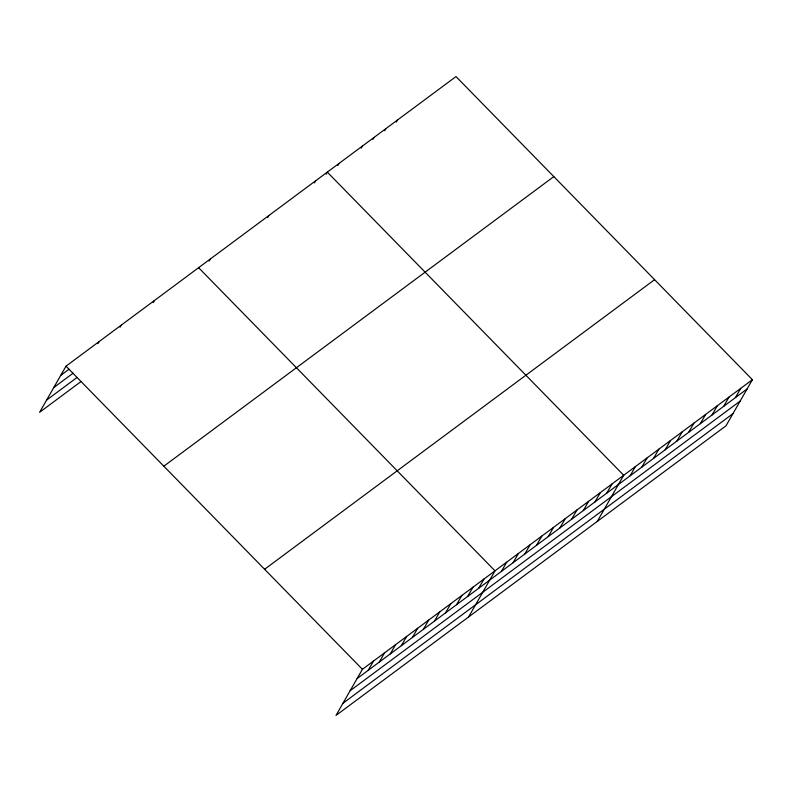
<?xml version="1.0" encoding="UTF-8"?>
<svg xmlns="http://www.w3.org/2000/svg" width="792" height="792" viewBox="0 0 792 792"><rect width="100%" height="100%" fill="white"/><g stroke="black" fill="none" stroke-linecap="round" stroke-linejoin="round"><path stroke-width="1.19" d="M752.4 379.705L362.409 669.299L335.996 715.433L725.987 425.839L752.4 379.705L456.004 76.567L66.013 366.161L39.6 412.295L81.031 381.526M97.99 343.599L99.168 341.55M120.087 327.195L121.265 325.136M153.242 302.574L154.41 300.524M209.137 261.063L210.316 259.014M267.637 217.622L268.815 215.572M314.434 182.873L315.612 180.823M326.136 174.19L327.314 172.131L623.7 475.269L597.287 521.403M337.837 165.498L339.006 163.449M361.231 148.124L362.409 146.075M372.933 139.432L374.111 137.382M384.635 130.749L385.813 128.7M396.337 122.057L397.505 120.008M368.171 670.329L373.458 661.102M379.229 662.122L384.506 652.895M390.278 653.915L395.564 644.688M401.326 645.708L406.613 636.481M412.375 637.511L417.661 628.274M423.423 629.303L428.71 620.077M434.471 621.096L439.758 611.869M445.52 612.889L450.806 603.662M456.568 604.682L461.855 595.455M467.627 596.485L472.903 587.248M478.675 588.278L483.962 579.051M468.587 616.968L495.01 570.844L198.614 267.706M501.425 571.378L506.712 562.152M513.117 562.696L518.404 553.469M524.819 554.004L530.105 544.777M536.521 545.322L541.807 536.085M548.222 536.629L553.509 527.403M559.924 527.947L565.201 518.711M571.616 519.255L576.903 510.028M583.318 510.563L588.604 501.336M595.02 501.88L600.306 492.654M606.721 493.188L612.008 483.962M630.115 475.814L635.402 466.587M641.817 467.132L647.104 457.895M653.519 458.439L658.805 449.212M665.221 449.747L670.507 440.52M676.913 441.065L682.199 431.838M688.614 432.373L693.901 423.146M700.316 423.69L705.603 414.463M712.018 414.998L717.304 405.771M723.72 406.316L728.996 397.079M735.412 397.624L740.698 388.397M60.736 375.398L69.023 369.24M53.757 387.575L73.092 373.21M46.57 400.118L76.963 377.556M163.825 466.201L553.816 176.606M264.597 569.27L654.588 279.675M357.123 678.536L747.113 388.931M350.153 690.713L740.144 401.108M342.966 703.256L732.956 413.662M66.013 366.161L362.409 669.299"/></g></svg>
